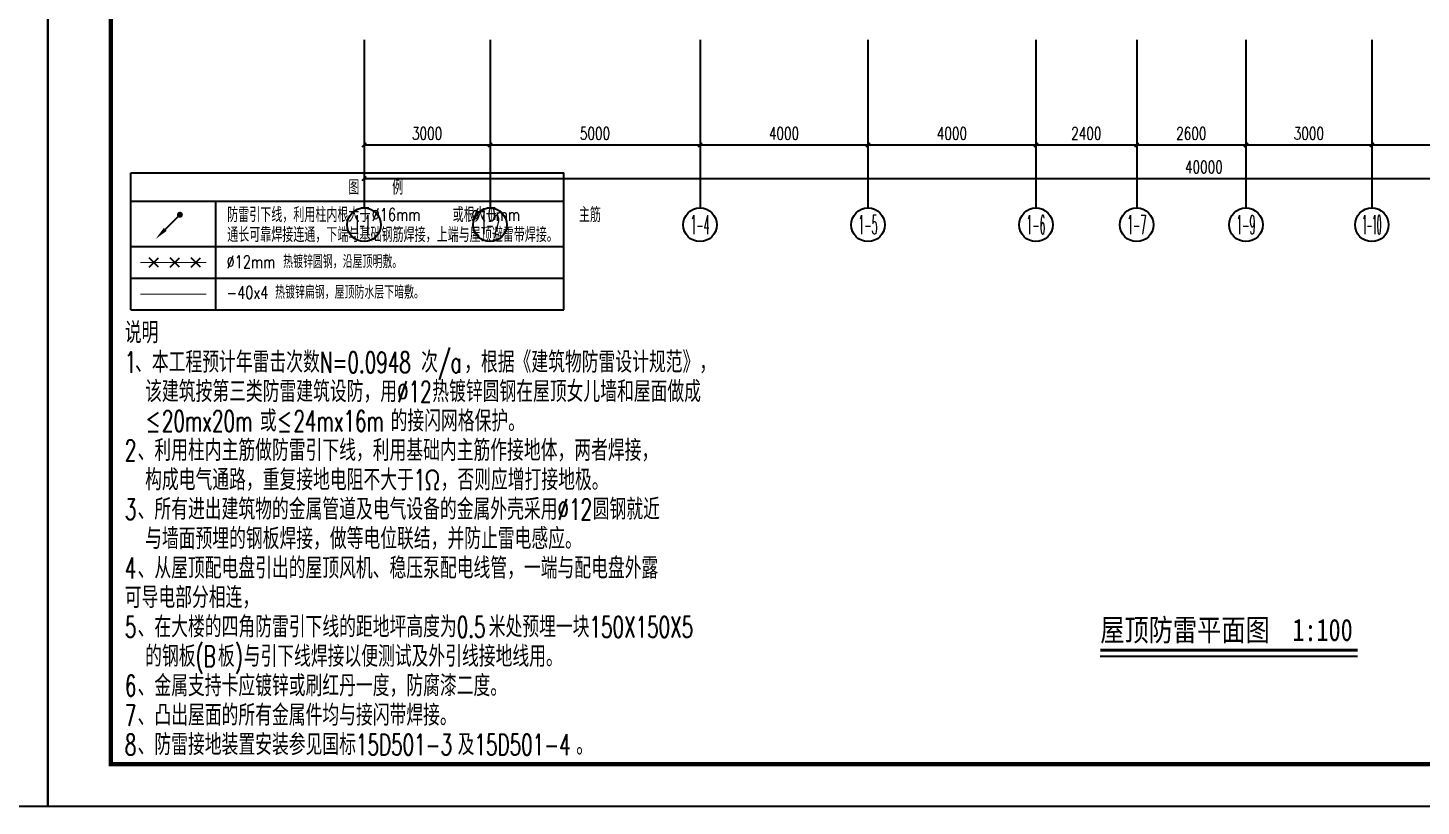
# Model space of a CAD drawing. Extents: x -6243262 to 3079315, y -2914302 to 172723.
# Drawn here: x -5550889 to -5517708, y -799772 to -781254 of the extents above; entities that cross this region are included whole.
import ezdxf
from ezdxf.enums import TextEntityAlignment as Align

# ---------------------------------------------------------------- set-up
doc = ezdxf.new("R2010")
doc.units = 0
doc.header["$LTSCALE"] = 1000
for name, color, linetype in [('A-ANNO-IDEN', 3, 'Continuous'), ('AXIS', 3, 'Continuous'), ('AXIS_TEXT', 7, 'Continuous'), ('LWIRE', 4, 'Continuous'), ('PUB_TITLE', 4, 'Continuous'), ('SIG_TEXT', 7, 'Continuous'), ('TEL_TEXT', 7, 'Continuous'), ('WIRE-避雷', 4, 'Continuous'), ('电气', 1, 'Continuous')]:
    doc.layers.add(name, color=color, linetype=linetype)
doc.styles.add('-宋体', font='', dxfattribs={"width": 0.8})
doc.styles.add('_TCH_AXIS', font='COMPLEX', dxfattribs={"bigfont": 'GBCBIG'})
doc.styles.add('_TCH_DIM_T3', font='SIMPLEX', dxfattribs={"width": 0.705882, "bigfont": 'GBCBIG'})
doc.styles.add('_TEL_DIM', font='SIMPLEX', dxfattribs={"width": 0.8, "height": 3.5, "bigfont": 'HZTXT'})
doc.styles.add('COMPLEX', font='COMPLEX')
doc.styles.get("Standard").update_dxf_attribs({"font": 'gbenor.shx', "bigfont": 'gbcbig.shx'})
doc.styles.add('YANJUN', font='romand.shx', dxfattribs={"width": 0.75, "bigfont": 'hztxt.shx'})
doc.styles.get('-宋体').set_extended_font_data('SimSun')
doc.dimstyles.new('_TCH_ARCH&&100', dxfattribs={"dimtxt": 297.5, "dimasz": 100, "dimexe": 250, "dimexo": 300, "dimgap": 126.25, "dimtad": 1, "dimdec": 0, "dimzin": 0, "dimdsep": 46, "dimtxsty": '_TCH_DIM_T3', "dimblk": 'ARCHTICK', "dimcen": 0.09, "dimclrt": 7, "dimazin": 2, "dimtfac": 1, "dimtdec": 0, "dimtix": 1, "dimtmove": 2, "dimatfit": 3, "dimfxl": 0, "dimtolj": 1, "dimtzin": 0, "dimarcsym": 0})

# ---------------------------------------------------------------- blocks, each defined once
blk = doc.blocks.new('_ArchTick')
at = {"color": 0, "linetype": 'ByBlock', "const_width": 0.4}
blk.add_lwpolyline([(-0.5, -0.5), (0.5, 0.5)], dxfattribs=at)
blk = doc.blocks.new('*D221')
at = {"layer": 'AXIS', "color": 0, "lineweight": -2, "transparency": 16777216}
for p, q in [((1594695, -788352), (1594695, -791602)), ((1634695, -788352), (1634695, -791602)), ((1594695, -791352), (1634695, -791352))]:
    blk.add_line(p, q, dxfattribs=at)
at = {"layer": 'Defpoints', "color": 0, "transparency": 16777216}
for p in [(1594695, -788052), (1634695, -788052), (1634695, -791352)]:
    blk.add_point(p, dxfattribs=at)
at = {"layer": 'AXIS', "color": 0, "lineweight": -2, "transparency": 16777216, "xscale": 100, "yscale": 100, "zscale": 100, "rotation": 180}
blk.add_blockref('_ArchTick', (1594695, -791352), dxfattribs=at)
at = {"layer": 'AXIS', "color": 0, "lineweight": -2, "transparency": 16777216, "xscale": 100, "yscale": 100, "zscale": 100}
blk.add_blockref('_ArchTick', (1634695, -791352), dxfattribs=at)
at = {"layer": 'AXIS', "color": 7, "transparency": 16777216, "insert": (1614695, -791077), "char_height": 297.5, "attachment_point": 5, "style": '_TCH_DIM_T3'}
blk.add_mtext('\\A1;40000', dxfattribs=at)
blk = doc.blocks.new('*D224')
at = {"layer": 'AXIS', "color": 0, "lineweight": -2, "transparency": 16777216}
for p, q in [((1618695, -788352), (1618695, -790802)), ((1622695, -788352), (1622695, -790802)), ((1618695, -790552), (1622695, -790552))]:
    blk.add_line(p, q, dxfattribs=at)
at = {"layer": 'Defpoints', "color": 0, "transparency": 16777216}
for p in [(1618695, -788052), (1622695, -788052), (1622695, -790552)]:
    blk.add_point(p, dxfattribs=at)
at = {"layer": 'AXIS', "color": 0, "lineweight": -2, "transparency": 16777216, "xscale": 100, "yscale": 100, "zscale": 100, "rotation": 180}
blk.add_blockref('_ArchTick', (1618695, -790552), dxfattribs=at)
at = {"layer": 'AXIS', "color": 0, "lineweight": -2, "transparency": 16777216, "xscale": 100, "yscale": 100, "zscale": 100}
blk.add_blockref('_ArchTick', (1622695, -790552), dxfattribs=at)
at = {"layer": 'AXIS', "color": 7, "transparency": 16777216, "insert": (1620695, -790277), "char_height": 297.5, "attachment_point": 5, "style": '_TCH_DIM_T3'}
blk.add_mtext('\\A1;4000', dxfattribs=at)
blk = doc.blocks.new('*D225')
at = {"layer": 'AXIS', "color": 0, "lineweight": -2, "transparency": 16777216}
for p, q in [((1615695, -788352), (1615695, -790802)), ((1618695, -788352), (1618695, -790802)), ((1615695, -790552), (1618695, -790552))]:
    blk.add_line(p, q, dxfattribs=at)
at = {"layer": 'Defpoints', "color": 0, "transparency": 16777216}
for p in [(1615695, -788052), (1618695, -788052), (1618695, -790552)]:
    blk.add_point(p, dxfattribs=at)
at = {"layer": 'AXIS', "color": 0, "lineweight": -2, "transparency": 16777216, "xscale": 100, "yscale": 100, "zscale": 100, "rotation": 180}
blk.add_blockref('_ArchTick', (1615695, -790552), dxfattribs=at)
at = {"layer": 'AXIS', "color": 0, "lineweight": -2, "transparency": 16777216, "xscale": 100, "yscale": 100, "zscale": 100}
blk.add_blockref('_ArchTick', (1618695, -790552), dxfattribs=at)
at = {"layer": 'AXIS', "color": 7, "transparency": 16777216, "insert": (1617195, -790277), "char_height": 297.5, "attachment_point": 5, "style": '_TCH_DIM_T3'}
blk.add_mtext('\\A1;3000', dxfattribs=at)
blk = doc.blocks.new('*D226')
at = {"layer": 'AXIS', "color": 0, "lineweight": -2, "transparency": 16777216}
for p, q in [((1613095, -788352), (1613095, -790802)), ((1615695, -788352), (1615695, -790802)), ((1613095, -790552), (1615695, -790552))]:
    blk.add_line(p, q, dxfattribs=at)
at = {"layer": 'Defpoints', "color": 0, "transparency": 16777216}
for p in [(1613095, -788052), (1615695, -788052), (1615695, -790552)]:
    blk.add_point(p, dxfattribs=at)
at = {"layer": 'AXIS', "color": 0, "lineweight": -2, "transparency": 16777216, "xscale": 100, "yscale": 100, "zscale": 100, "rotation": 180}
blk.add_blockref('_ArchTick', (1613095, -790552), dxfattribs=at)
at = {"layer": 'AXIS', "color": 0, "lineweight": -2, "transparency": 16777216, "xscale": 100, "yscale": 100, "zscale": 100}
blk.add_blockref('_ArchTick', (1615695, -790552), dxfattribs=at)
at = {"layer": 'AXIS', "color": 7, "transparency": 16777216, "insert": (1614395, -790277), "char_height": 297.5, "attachment_point": 5, "style": '_TCH_DIM_T3'}
blk.add_mtext('\\A1;2600', dxfattribs=at)
blk = doc.blocks.new('*D227')
at = {"layer": 'AXIS', "color": 0, "lineweight": -2, "transparency": 16777216}
for p, q in [((1610695, -788352), (1610695, -790802)), ((1613095, -788352), (1613095, -790802)), ((1610695, -790552), (1613095, -790552))]:
    blk.add_line(p, q, dxfattribs=at)
at = {"layer": 'Defpoints', "color": 0, "transparency": 16777216}
for p in [(1610695, -788052), (1613095, -788052), (1613095, -790552)]:
    blk.add_point(p, dxfattribs=at)
at = {"layer": 'AXIS', "color": 0, "lineweight": -2, "transparency": 16777216, "xscale": 100, "yscale": 100, "zscale": 100, "rotation": 180}
blk.add_blockref('_ArchTick', (1610695, -790552), dxfattribs=at)
at = {"layer": 'AXIS', "color": 0, "lineweight": -2, "transparency": 16777216, "xscale": 100, "yscale": 100, "zscale": 100}
blk.add_blockref('_ArchTick', (1613095, -790552), dxfattribs=at)
at = {"layer": 'AXIS', "color": 7, "transparency": 16777216, "insert": (1611895, -790277), "char_height": 297.5, "attachment_point": 5, "style": '_TCH_DIM_T3'}
blk.add_mtext('\\A1;2400', dxfattribs=at)
blk = doc.blocks.new('*D228')
at = {"layer": 'AXIS', "color": 0, "lineweight": -2, "transparency": 16777216}
for p, q in [((1606695, -788352), (1606695, -790802)), ((1610695, -788352), (1610695, -790802)), ((1606695, -790552), (1610695, -790552))]:
    blk.add_line(p, q, dxfattribs=at)
at = {"layer": 'Defpoints', "color": 0, "transparency": 16777216}
for p in [(1606695, -788052), (1610695, -788052), (1610695, -790552)]:
    blk.add_point(p, dxfattribs=at)
at = {"layer": 'AXIS', "color": 0, "lineweight": -2, "transparency": 16777216, "xscale": 100, "yscale": 100, "zscale": 100, "rotation": 180}
blk.add_blockref('_ArchTick', (1606695, -790552), dxfattribs=at)
at = {"layer": 'AXIS', "color": 0, "lineweight": -2, "transparency": 16777216, "xscale": 100, "yscale": 100, "zscale": 100}
blk.add_blockref('_ArchTick', (1610695, -790552), dxfattribs=at)
at = {"layer": 'AXIS', "color": 7, "transparency": 16777216, "insert": (1608695, -790277), "char_height": 297.5, "attachment_point": 5, "style": '_TCH_DIM_T3'}
blk.add_mtext('\\A1;4000', dxfattribs=at)
blk = doc.blocks.new('*D229')
at = {"layer": 'AXIS', "color": 0, "lineweight": -2, "transparency": 16777216}
for p, q in [((1602695, -788352), (1602695, -790802)), ((1606695, -788352), (1606695, -790802)), ((1602695, -790552), (1606695, -790552))]:
    blk.add_line(p, q, dxfattribs=at)
at = {"layer": 'Defpoints', "color": 0, "transparency": 16777216}
for p in [(1602695, -788052), (1606695, -788052), (1606695, -790552)]:
    blk.add_point(p, dxfattribs=at)
at = {"layer": 'AXIS', "color": 0, "lineweight": -2, "transparency": 16777216, "xscale": 100, "yscale": 100, "zscale": 100, "rotation": 180}
blk.add_blockref('_ArchTick', (1602695, -790552), dxfattribs=at)
at = {"layer": 'AXIS', "color": 0, "lineweight": -2, "transparency": 16777216, "xscale": 100, "yscale": 100, "zscale": 100}
blk.add_blockref('_ArchTick', (1606695, -790552), dxfattribs=at)
at = {"layer": 'AXIS', "color": 7, "transparency": 16777216, "insert": (1604695, -790277), "char_height": 297.5, "attachment_point": 5, "style": '_TCH_DIM_T3'}
blk.add_mtext('\\A1;4000', dxfattribs=at)
blk = doc.blocks.new('*D230')
at = {"layer": 'AXIS', "color": 0, "lineweight": -2, "transparency": 16777216}
for p, q in [((1597695, -788352), (1597695, -790802)), ((1602695, -788352), (1602695, -790802)), ((1597695, -790552), (1602695, -790552))]:
    blk.add_line(p, q, dxfattribs=at)
at = {"layer": 'Defpoints', "color": 0, "transparency": 16777216}
for p in [(1597695, -788052), (1602695, -788052), (1602695, -790552)]:
    blk.add_point(p, dxfattribs=at)
at = {"layer": 'AXIS', "color": 0, "lineweight": -2, "transparency": 16777216, "xscale": 100, "yscale": 100, "zscale": 100, "rotation": 180}
blk.add_blockref('_ArchTick', (1597695, -790552), dxfattribs=at)
at = {"layer": 'AXIS', "color": 0, "lineweight": -2, "transparency": 16777216, "xscale": 100, "yscale": 100, "zscale": 100}
blk.add_blockref('_ArchTick', (1602695, -790552), dxfattribs=at)
at = {"layer": 'AXIS', "color": 7, "transparency": 16777216, "insert": (1600195, -790277), "char_height": 297.5, "attachment_point": 5, "style": '_TCH_DIM_T3'}
blk.add_mtext('\\A1;5000', dxfattribs=at)
blk = doc.blocks.new('*D231')
at = {"layer": 'AXIS', "color": 0, "lineweight": -2, "transparency": 16777216}
for p, q in [((1594695, -788352), (1594695, -790802)), ((1597695, -788352), (1597695, -790802)), ((1594695, -790552), (1597695, -790552))]:
    blk.add_line(p, q, dxfattribs=at)
at = {"layer": 'Defpoints', "color": 0, "transparency": 16777216}
for p in [(1594695, -788052), (1597695, -788052), (1597695, -790552)]:
    blk.add_point(p, dxfattribs=at)
at = {"layer": 'AXIS', "color": 0, "lineweight": -2, "transparency": 16777216, "xscale": 100, "yscale": 100, "zscale": 100, "rotation": 180}
blk.add_blockref('_ArchTick', (1594695, -790552), dxfattribs=at)
at = {"layer": 'AXIS', "color": 0, "lineweight": -2, "transparency": 16777216, "xscale": 100, "yscale": 100, "zscale": 100}
blk.add_blockref('_ArchTick', (1597695, -790552), dxfattribs=at)
at = {"layer": 'AXIS', "color": 7, "transparency": 16777216, "insert": (1596195, -790277), "char_height": 297.5, "attachment_point": 5, "style": '_TCH_DIM_T3'}
blk.add_mtext('\\A1;3000', dxfattribs=at)
blk = doc.blocks.new('_AXISO')
at = {"color": 0}
blk.add_circle((0, 0), 0.5, dxfattribs=at)
at = {"layer": 'AXIS_TEXT', "color": 0, "style": 'COMPLEX', "width": 1.041667}
blk.add_attdef('A', text='', height=0.56, dxfattribs=at).set_placement((-0.25, -0.28), (0.25, -0.28), align=Align.FIT)
blk = doc.blocks.new('$TelecSys$00000080')
for p, q in [((-0.7, -0.7), (0, 0)), ((0.104, 0.104), (0.104, 0.104)), ((-0.104, -0.104), (-0.104, -0.104))]:
    blk.add_line(p, q)
at = {"const_width": 0.142}
blk.add_lwpolyline([(0.071, 0, 1), (-0.071, 0, 1)], format="xyb", close=True, dxfattribs=at)
blk.add_solid([(-0.63, -0.77), (-0.77, -0.63), (-1.15, -1.15)])
at = {"width": 0.8, "flags": 9}
blk.add_attdef('A', (0, 0), '', height=0.00002, rotation=180, dxfattribs=at)
blk = doc.blocks.new('$TelecSys$00000009')
for p, q in [((-0.5, 0.5), (0.5, -0.5)), ((0.5, 0.5), (-0.5, -0.5))]:
    blk.add_line(p, q)
blk = doc.blocks.new('DFGDSFGFGHF')
at = {"layer": 'WIRE-避雷', "const_width": 22.5}
for points in [[(-400063, 178070), (-401639, 178070)], [(-400063, 177320), (-401639, 177320)]]:
    blk.add_lwpolyline(points, dxfattribs=at)
at = {"layer": '电气'}
for points in [[(-401866, 176949), (-401866, 180204)], [(-401866, 180204), (-391547, 180204)], [(-391547, 176949), (-391547, 180204)], [(-401866, 179534), (-391547, 179534)], [(-399839, 176949), (-399839, 179534)], [(-401866, 178452), (-391547, 178452)], [(-401866, 177700), (-391547, 177700)], [(-401866, 176949), (-391547, 176949)]]:
    blk.add_lwpolyline(points, dxfattribs=at)
at = {"layer": 'LWIRE', "xscale": 500, "yscale": 500, "zscale": 500}
blk.add_blockref('$TelecSys$00000080', (-400694, 179208), dxfattribs=at)
at = {"layer": 'LWIRE', "xscale": 225, "yscale": 225, "zscale": 225, "rotation": 180}
for p in [(-401313, 178070), (-400813, 178070), (-400313, 178070)]:
    blk.add_blockref('$TelecSys$00000009', p, dxfattribs=at)
at = {"layer": '电气', "color": 0, "linetype": 'ByBlock', "style": 'YANJUN', "width": 0.75}
for s, height, p in [('图    例', 350, (-396682, 179684)), ('防雷引下线，利用柱内根大于          或根大于          主筋', 350, (-399567, 179032)), ('%%C16mm', 300, (-396124, 179061)), ('%%C10mm', 300, (-393752, 179061)), ('通长可靠焊接连通，下端与基础钢筋焊接，上端与屋顶避雷带焊接。', 350, (-399567, 178557)), ('%%C12mm', 300, (-399581, 177936)), ('-40x4', 300, (-399581, 177208))]:
    blk.add_text(s, height=height, dxfattribs=at).set_placement(p)
at = {"layer": '电气', "color": 0, "style": 'YANJUN', "width": 0.75}
for s, p in [('热镀锌圆钢，沿屋顶明敷。', (-398234, 177936)), ('热镀锌扁钢，屋顶防水层下暗敷。', (-398426, 177208))]:
    blk.add_text(s, height=315, dxfattribs=at).set_placement(p)
blk = doc.blocks.new('66')
at = {"layer": 'AXIS', "color": 8}
for p, q in [((1594695.1, -788052.2), (1594695.1, -792052.2)), ((1597695.1, -788052.2), (1597695.1, -792052.2)), ((1602695.1, -788052.2), (1602695.1, -792052.2)), ((1606695.1, -788052.2), (1606695.1, -792052.2)), ((1610695.1, -788052.2), (1610695.1, -792052.2)), ((1613095.1, -788052.2), (1613095.1, -792052.2)), ((1615695.1, -788052.2), (1615695.1, -792052.2)), ((1618695.1, -788052.2), (1618695.1, -792052.2))]:
    blk.add_line(p, q, dxfattribs=at)
ref = blk.add_blockref('_AXISO', (1594695.1, -792452.2), dxfattribs=dict(at, xscale=800, yscale=800, zscale=800))
ref.add_attrib('A', '1-1 ', dxfattribs={"layer": 'AXIS_TEXT', "color": 8, "height": 452.55, "style": '_TCH_AXIS', "width": 0.42}).set_placement((1594468.8, -792678.5), (1594921.4, -792678.5), align=Align.FIT)
ref = blk.add_blockref('_AXISO', (1597695.1, -792452.2), dxfattribs=dict(at, xscale=800, yscale=800, zscale=800))
ref.add_attrib('A', '1-2', dxfattribs={"layer": 'AXIS_TEXT', "color": 8, "height": 452.55, "style": '_TCH_AXIS', "width": 0.381818}).set_placement((1597468.8, -792678.5), (1597921.4, -792678.5), align=Align.FIT)
ref = blk.add_blockref('_AXISO', (1602695.1, -792452.2), dxfattribs=dict(at, xscale=800, yscale=800, zscale=800))
ref.add_attrib('A', '1-4', dxfattribs={"layer": 'AXIS_TEXT', "color": 8, "height": 452.55, "style": '_TCH_AXIS', "width": 0.368421}).set_placement((1602468.8, -792678.5), (1602921.4, -792678.5), align=Align.FIT)
ref = blk.add_blockref('_AXISO', (1606695.1, -792452.2), dxfattribs=dict(at, xscale=800, yscale=800, zscale=800))
ref.add_attrib('A', '1-5', dxfattribs={"layer": 'AXIS_TEXT', "color": 8, "height": 452.55, "style": '_TCH_AXIS', "width": 0.381818}).set_placement((1606468.8, -792678.5), (1606921.4, -792678.5), align=Align.FIT)
ref = blk.add_blockref('_AXISO', (1610695.1, -792452.2), dxfattribs=dict(at, xscale=800, yscale=800, zscale=800))
ref.add_attrib('A', '1-6', dxfattribs={"layer": 'AXIS_TEXT', "color": 8, "height": 452.55, "style": '_TCH_AXIS', "width": 0.381818}).set_placement((1610468.8, -792678.5), (1610921.4, -792678.5), align=Align.FIT)
ref = blk.add_blockref('_AXISO', (1613095.1, -792452.2), dxfattribs=dict(at, xscale=800, yscale=800, zscale=800))
ref.add_attrib('A', '1-7', dxfattribs={"layer": 'AXIS_TEXT', "color": 8, "height": 452.55, "style": '_TCH_AXIS', "width": 0.381818}).set_placement((1612868.8, -792678.5), (1613321.4, -792678.5), align=Align.FIT)
ref = blk.add_blockref('_AXISO', (1615695.1, -792452.2), dxfattribs=dict(at, xscale=800, yscale=800, zscale=800))
ref.add_attrib('A', '1-9', dxfattribs={"layer": 'AXIS_TEXT', "color": 8, "height": 452.55, "style": '_TCH_AXIS', "width": 0.381818}).set_placement((1615468.8, -792678.5), (1615921.4, -792678.5), align=Align.FIT)
ref = blk.add_blockref('_AXISO', (1618695.1, -792452.2), dxfattribs=dict(at, xscale=800, yscale=800, zscale=800))
ref.add_attrib('A', '1-10', dxfattribs={"layer": 'AXIS_TEXT', "color": 8, "height": 452.55, "style": '_TCH_AXIS', "width": 0.3}).set_placement((1618468.8, -792678.5), (1618921.4, -792678.5), align=Align.FIT)
for p1, p2, distance, picture, middle in [((1594695.1, -788052.2), (1634695.1, -788052.2), -3300, '*D221', (1614695.1, -791077.2)), ((1594695.1, -788052.2), (1597695.1, -788052.2), -2500, '*D231', (1596195.1, -790277.2)), ((1597695.1, -788052.2), (1602695.1, -788052.2), -2500, '*D230', (1600195.1, -790277.2)), ((1602695.1, -788052.2), (1606695.1, -788052.2), -2500, '*D229', (1604695.1, -790277.2)), ((1606695.1, -788052.2), (1610695.1, -788052.2), -2500, '*D228', (1608695.1, -790277.2)), ((1610695.1, -788052.2), (1613095.1, -788052.2), -2500, '*D227', (1611895.1, -790277.2)), ((1613095.1, -788052.2), (1615695.1, -788052.2), -2500, '*D226', (1614395.1, -790277.2)), ((1615695.1, -788052.2), (1618695.1, -788052.2), -2500, '*D225', (1617195.1, -790277.2)), ((1618695.1, -788052.2), (1622695.1, -788052.2), -2500, '*D224', (1620695.1, -790277.2))]:
    dim = blk.add_aligned_dim(p1=p1, p2=p2, distance=distance, dimstyle='_TCH_ARCH&&100', dxfattribs=at)
    dim.commit()
    dim.dimension.update_dxf_attribs({"geometry": picture, "text_midpoint": middle})

msp = doc.modelspace()

# ---------------------------------------------------------------- linework, layer by layer
at = {"layer": 'A-ANNO-IDEN', "const_width": 70}
msp.add_lwpolyline([(-5525349.3, -796061.8), (-5519222.3, -796061.8)], dxfattribs=at)
at = {"layer": 'A-ANNO-IDEN'}
msp.add_lwpolyline([(-5525349.3, -796201.8), (-5519222.3, -796201.8)], dxfattribs=at)
at = {"layer": 'PUB_TITLE'}
for points in [[(-5609813.8, -799772.5), (-5550413.8, -799772.5), (-5550413.8, -757772.5), (-5609813.8, -757772.5)], [(-5550413.8, -799772.5), (-5491013.8, -799772.5), (-5491013.8, -757772.5), (-5550413.8, -757772.5)]]:
    msp.add_lwpolyline(points, close=True, dxfattribs=at)
at = {"layer": 'PUB_TITLE', "const_width": 100}
msp.add_lwpolyline([(-5548913.8, -798772.5), (-5492013.8, -798772.5), (-5492013.8, -758772.5), (-5548913.8, -758772.5)], close=True, dxfattribs=at)

# ---------------------------------------------------------------- block references
msp.add_blockref('66', (-7137576.4, 6512.4))
at = {"layer": 'SIG_TEXT'}
msp.add_blockref('DFGDSFGFGHF', (-5146574.5, -964908.6), dxfattribs=at)

# ---------------------------------------------------------------- texts
at = {"layer": 'A-ANNO-IDEN', "color": 7, "style": '-宋体', "width": 0.8}
for s, p in [('屋顶防雷平面图', (-5525349.3, -795845)), ('1:100', (-5520775.3, -795845))]:
    msp.add_text(s, height=528.69, dxfattribs=at).set_placement(p)
at = {"layer": 'TEL_TEXT', "style": '_TEL_DIM'}
for s, width, p in [('说明', 0.8, (-5548580.1, -788758.7)), ('1', 0.64, (-5548580.1, -789458.7)), ('、本工程预计年雷击次数', 0.8, (-5548336.3, -789458.7)), ('N=0.0948', 0.64, (-5543936.3, -789458.7)), ('次', 0.8, (-5541522.9, -789458.7)), ('/a', 0.64, (-5541122.9, -789458.7)), ('，根据《建筑物防雷设计规范》，', 0.8, (-5540498.1, -789458.7)), ('该建筑按第三类防雷建筑设防，用', 0.8, (-5548096.3, -790158.7)), ('%%C12', 0.64, (-5542096.3, -790158.7)), ('热镀锌圆钢在屋顶女儿墙和屋面做成', 0.8, (-5541258.2, -790158.7)), ('20mx20m', 0.64, (-5547696.3, -790858.7)), ('或≤', 0.8, (-5545364.9, -790858.7)), ('24mx16m', 0.64, (-5544564.9, -790858.7)), ('的接闪网格保护。', 0.8, (-5542249.8, -790858.7)), ('≤', 0.8, (-5548096.3, -790858.7)), ('、利用柱内主筋做防雷引下线，利用基础内主筋作接地体，两者焊接，', 0.8, (-5548275.4, -791558.7)), ('2', 0.64, (-5548580.1, -791558.7)), ('构成电气通路，重复接地电阻不大于', 0.8, (-5548096.3, -792258.7)), ('Ω，否则应增打接地极。', 0.8, (-5541452.5, -792258.7)), ('1', 0.64, (-5541696.3, -792258.7)), ('3', 0.64, (-5548580.1, -792958.7)), ('、所有进出建筑物的金属管道及电气设备的金属外壳采用', 0.8, (-5548275.4, -792958.7)), ('%%c12', 0.64, (-5538275.4, -792958.7)), ('圆钢就近', 0.8, (-5537437.3, -792958.7)), ('与墙面预埋的钢板焊接，做等电位联结，并防止雷电感应。', 0.8, (-5548096.3, -793658.7)), ('4', 0.64, (-5548580.1, -794358.7)), ('、从屋顶配电盘引出的屋顶风机、稳压泵配电线管，一端与配电盘外露', 0.8, (-5548275.4, -794358.7)), ('可导电部分相连，', 0.8, (-5548580.1, -795058.7)), ('5', 0.64, (-5548580.1, -795758.7)), ('、在大楼的四角防雷引下线的距地坪高度为', 0.8, (-5548275.4, -795758.7)), ('0.5', 0.64, (-5540675.4, -795758.7)), ('米处预埋一块', 0.8, (-5539913.5, -795758.7)), ('150X150X5', 0.64, (-5537513.5, -795758.7)), ('的钢板', 0.8, (-5548096.3, -796458.7)), ('(B', 0.64, (-5546896.3, -796458.7)), ('板', 0.8, (-5546363, -796458.7)), (')', 0.64, (-5545963, -796458.7)), ('与引下线焊接以便测试及外引线接地线用。', 0.8, (-5545749.7, -796458.7)), ('6', 0.64, (-5548580.1, -797158.7)), ('、金属支持卡应镀锌或刷红丹一度，防腐漆二度。', 0.8, (-5548275.4, -797158.7)), ('、凸出屋面的所有金属件均与接闪带焊接。', 0.8, (-5548275.4, -797858.7)), ('7', 0.64, (-5548580.1, -797858.7)), ('、防雷接地装置安装参见国标', 0.8, (-5548275.4, -798558.7)), ('8', 0.64, (-5548580.1, -798558.7)), ('15D501-3', 0.64, (-5543075.4, -798558.7)), ('及', 0.8, (-5540652.5, -798558.7)), ('15D501-4', 0.64, (-5540252.5, -798558.7)), ('。', 0.8, (-5537829.6, -798558.7))]:
    msp.add_text(s, height=500, dxfattribs=dict(at, width=width)).set_placement(p)

doc.saveas('drawing.dxf')
